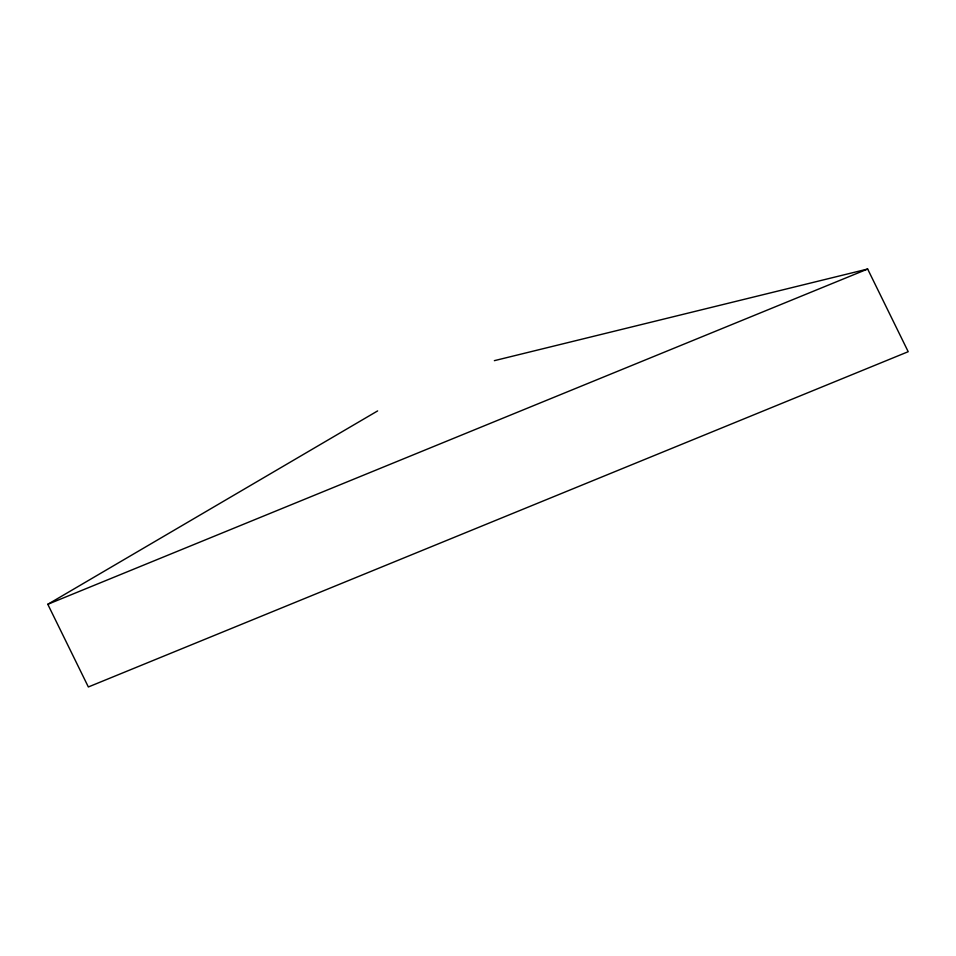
<?xml version="1.0" encoding="UTF-8"?>
<svg xmlns="http://www.w3.org/2000/svg" width="956" height="956" viewBox="0 0 956 956"><rect width="100%" height="100%" fill="white"/><g stroke="black" fill="none" stroke-linecap="round" stroke-linejoin="round"><path stroke-width="1.43" d="M494.36 360.663L867.654 269.03L908.2 351.7L88.346 686.97L47.8 604.3L377.632 410.913M47.8 604.3L867.654 269.03"/></g></svg>
